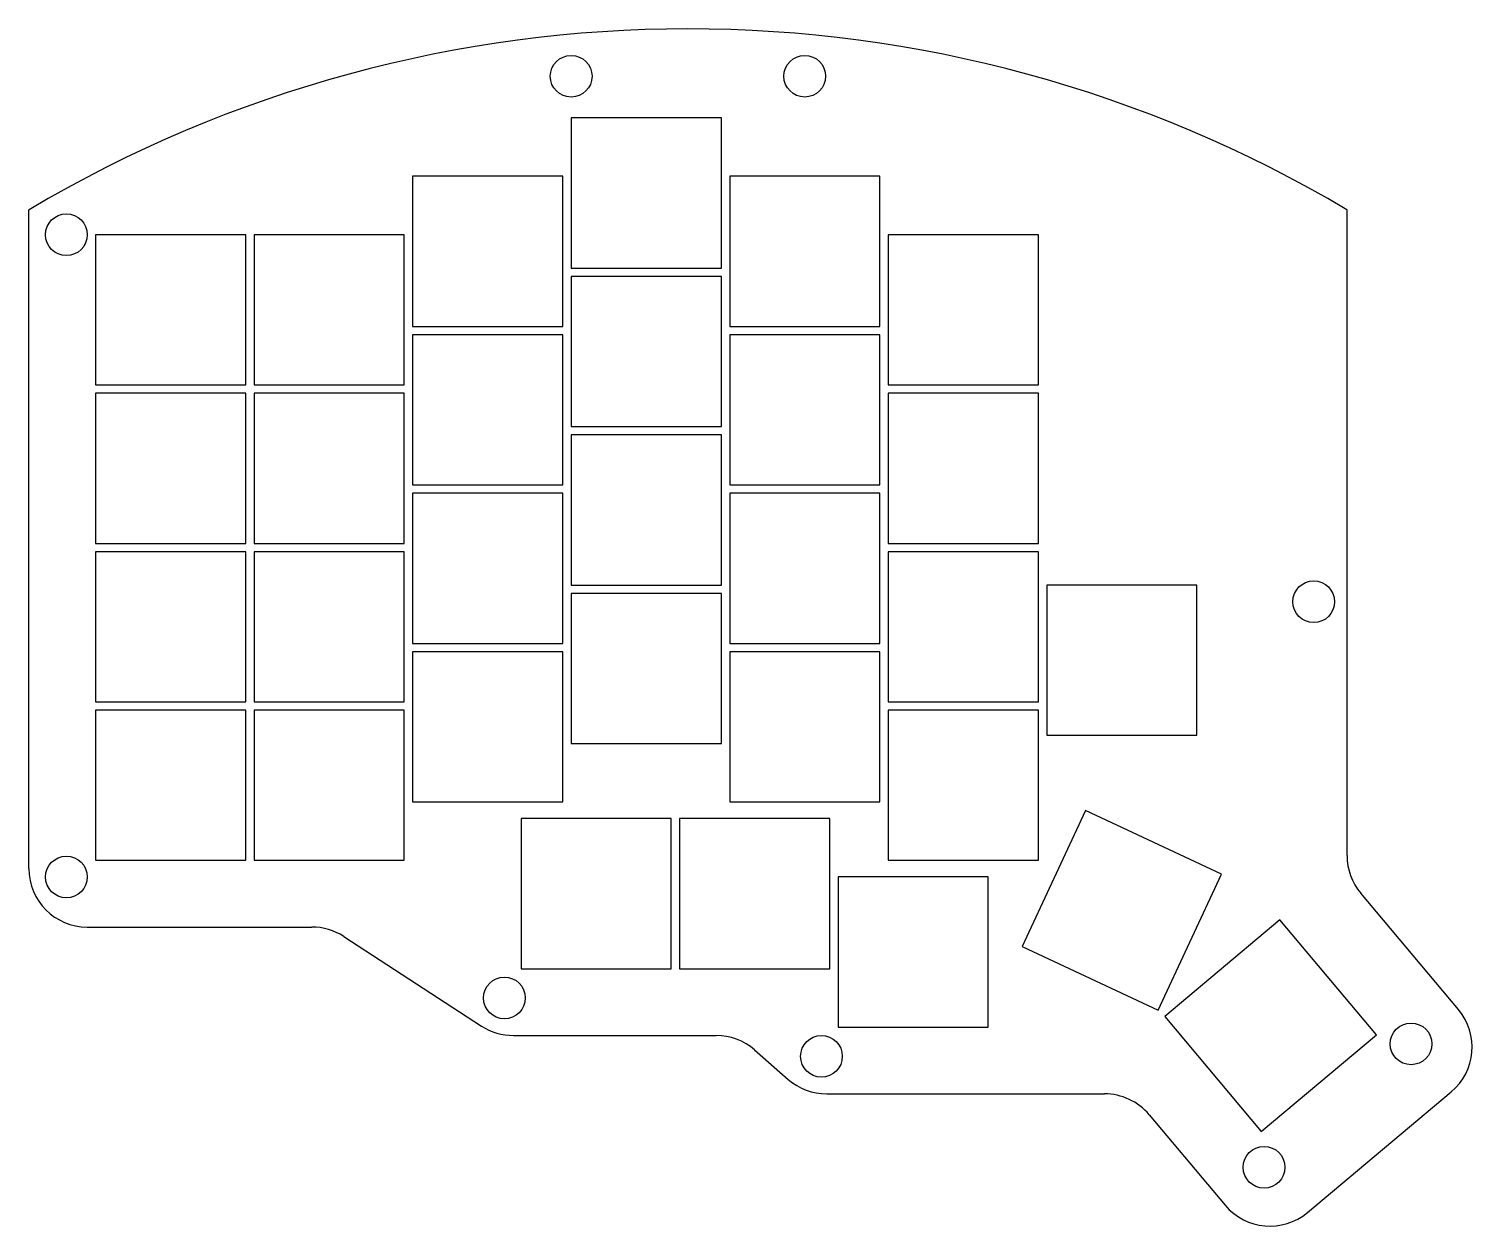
# Model space of a CAD drawing. Header units: millimetres. Extents: x -17 to 156, y -53 to 91.
import ezdxf

# ---------------------------------------------------------------- set-up
doc = ezdxf.new("R2010")
doc.units = ezdxf.units.MM

msp = doc.modelspace()

# ---------------------------------------------------------------- linework, layer by layer
for p, q in [((66, 80), (48, 80)), ((48, 80), (48, 62)), ((66, 62), (66, 80)), ((47, 73), (29, 73)), ((29, 73), (29, 55)), ((47, 55), (47, 73)), ((85, 73), (67, 73)), ((67, 73), (67, 55)), ((85, 55), (85, 73)), ((-16.97, 69), (-17, 69)), ((-17, -10), (-17, 69)), ((141, 69), (140.97, 69)), ((141, -8.43), (141, 69)), ((9, 66), (-9, 66)), ((-9, 66), (-9, 48)), ((9, 48), (9, 66)), ((28, 66), (10, 66)), ((10, 66), (10, 48)), ((28, 48), (28, 66)), ((104, 66), (86, 66)), ((86, 66), (86, 48)), ((104, 48), (104, 66)), ((48, 62), (66, 62)), ((66, 61), (48, 61)), ((48, 61), (48, 43)), ((66, 43), (66, 61)), ((29, 55), (47, 55)), ((47, 54), (29, 54)), ((29, 54), (29, 36)), ((47, 36), (47, 54)), ((67, 55), (85, 55)), ((85, 54), (67, 54)), ((67, 54), (67, 36)), ((85, 36), (85, 54)), ((-9, 48), (9, 48)), ((9, 47), (-9, 47)), ((-9, 47), (-9, 29)), ((9, 29), (9, 47)), ((10, 48), (28, 48)), ((28, 47), (10, 47)), ((10, 47), (10, 29)), ((28, 29), (28, 47)), ((86, 48), (104, 48)), ((104, 47), (86, 47)), ((86, 47), (86, 29)), ((104, 29), (104, 47)), ((48, 43), (66, 43)), ((66, 42), (48, 42)), ((48, 42), (48, 24)), ((66, 24), (66, 42)), ((29, 36), (47, 36)), ((47, 35), (29, 35)), ((29, 35), (29, 17)), ((47, 17), (47, 35)), ((67, 36), (85, 36)), ((85, 35), (67, 35)), ((67, 35), (67, 17)), ((85, 17), (85, 35)), ((-9, 29), (9, 29)), ((9, 28), (-9, 28)), ((-9, 28), (-9, 10)), ((9, 10), (9, 28)), ((10, 29), (28, 29)), ((28, 28), (10, 28)), ((10, 28), (10, 10)), ((28, 10), (28, 28)), ((86, 29), (104, 29)), ((104, 28), (86, 28)), ((86, 28), (86, 10)), ((104, 10), (104, 28)), ((48, 24), (66, 24)), ((66, 23), (48, 23)), ((48, 23), (48, 5)), ((66, 5), (66, 23)), ((123, 24), (105, 24)), ((105, 24), (105, 6)), ((123, 6), (123, 24)), ((29, 17), (47, 17)), ((47, 16), (29, 16)), ((29, 16), (29, -2)), ((47, -2), (47, 16)), ((67, 17), (85, 17)), ((85, 16), (67, 16)), ((67, 16), (67, -2)), ((85, -2), (85, 16)), ((-9, 10), (9, 10)), ((9, 9), (-9, 9)), ((-9, 9), (-9, -9)), ((9, -9), (9, 9)), ((10, 10), (28, 10)), ((28, 9), (10, 9)), ((10, 9), (10, -9)), ((28, -9), (28, 9)), ((86, 10), (104, 10)), ((104, 9), (86, 9)), ((86, 9), (86, -9)), ((104, -9), (104, 9)), ((105, 6), (123, 6)), ((48, 5), (66, 5)), ((29, -2), (47, -2)), ((67, -2), (85, -2)), ((109.65, -3.04), (102.04, -19.35)), ((125.96, -10.65), (109.65, -3.04)), ((60, -4), (42, -4)), ((42, -4), (42, -22)), ((60, -22), (60, -4)), ((79, -4), (61, -4)), ((61, -4), (61, -22)), ((79, -22), (79, -4)), ((-9, -9), (9, -9)), ((10, -9), (28, -9)), ((86, -9), (104, -9)), ((98, -11), (80, -11)), ((80, -11), (80, -29)), ((98, -29), (98, -11)), ((118.35, -26.96), (125.96, -10.65)), ((154.35, -26.9), (142.64, -12.93)), ((-10, -17), (16.92, -17)), ((132.93, -16.15), (119.15, -27.72)), ((144.51, -29.94), (132.93, -16.15)), ((20.74, -18.13), (37.26, -28.87)), ((102.04, -19.35), (118.35, -26.96)), ((42, -22), (60, -22)), ((61, -22), (79, -22)), ((80, -29), (98, -29)), ((119.15, -27.72), (130.72, -41.51)), ((41.08, -30), (65.37, -30)), ((130.72, -41.51), (144.51, -29.94)), ((69.98, -31.73), (74.02, -35.27)), ((78.63, -37), (111.92, -37)), ((136.25, -51.22), (153.49, -36.76)), ((117.28, -39.5), (126.39, -50.36))]:
    msp.add_line(p, q)
for centre in [(48, 85), (76, 85), (-12.5, 66), (137, 22), (-12.5, -11), (40, -25.5), (148.67, -31.01), (78, -32.5), (131.05, -45.8)]:
    msp.add_circle(centre, 2.5)
for centre, radius, start, end in [((62, -64), 154.68, 59.2986, 120.7014), ((148, -8.43), 7, 180, 220), ((-10, -10), 7, 180, 270), ((16.92, -24), 7, 56.9761, 90), ((148.99, -31.4), 7, 310, 40), ((41.08, -23), 7, 236.9761, 270), ((65.37, -37), 7, 48.8141, 90), ((78.63, -30), 7, 228.8141, 270), ((111.92, -44), 7, 40, 90), ((131.76, -45.86), 7, 220, 310)]:
    msp.add_arc(centre, radius, start, end)

doc.saveas('drawing.dxf')
